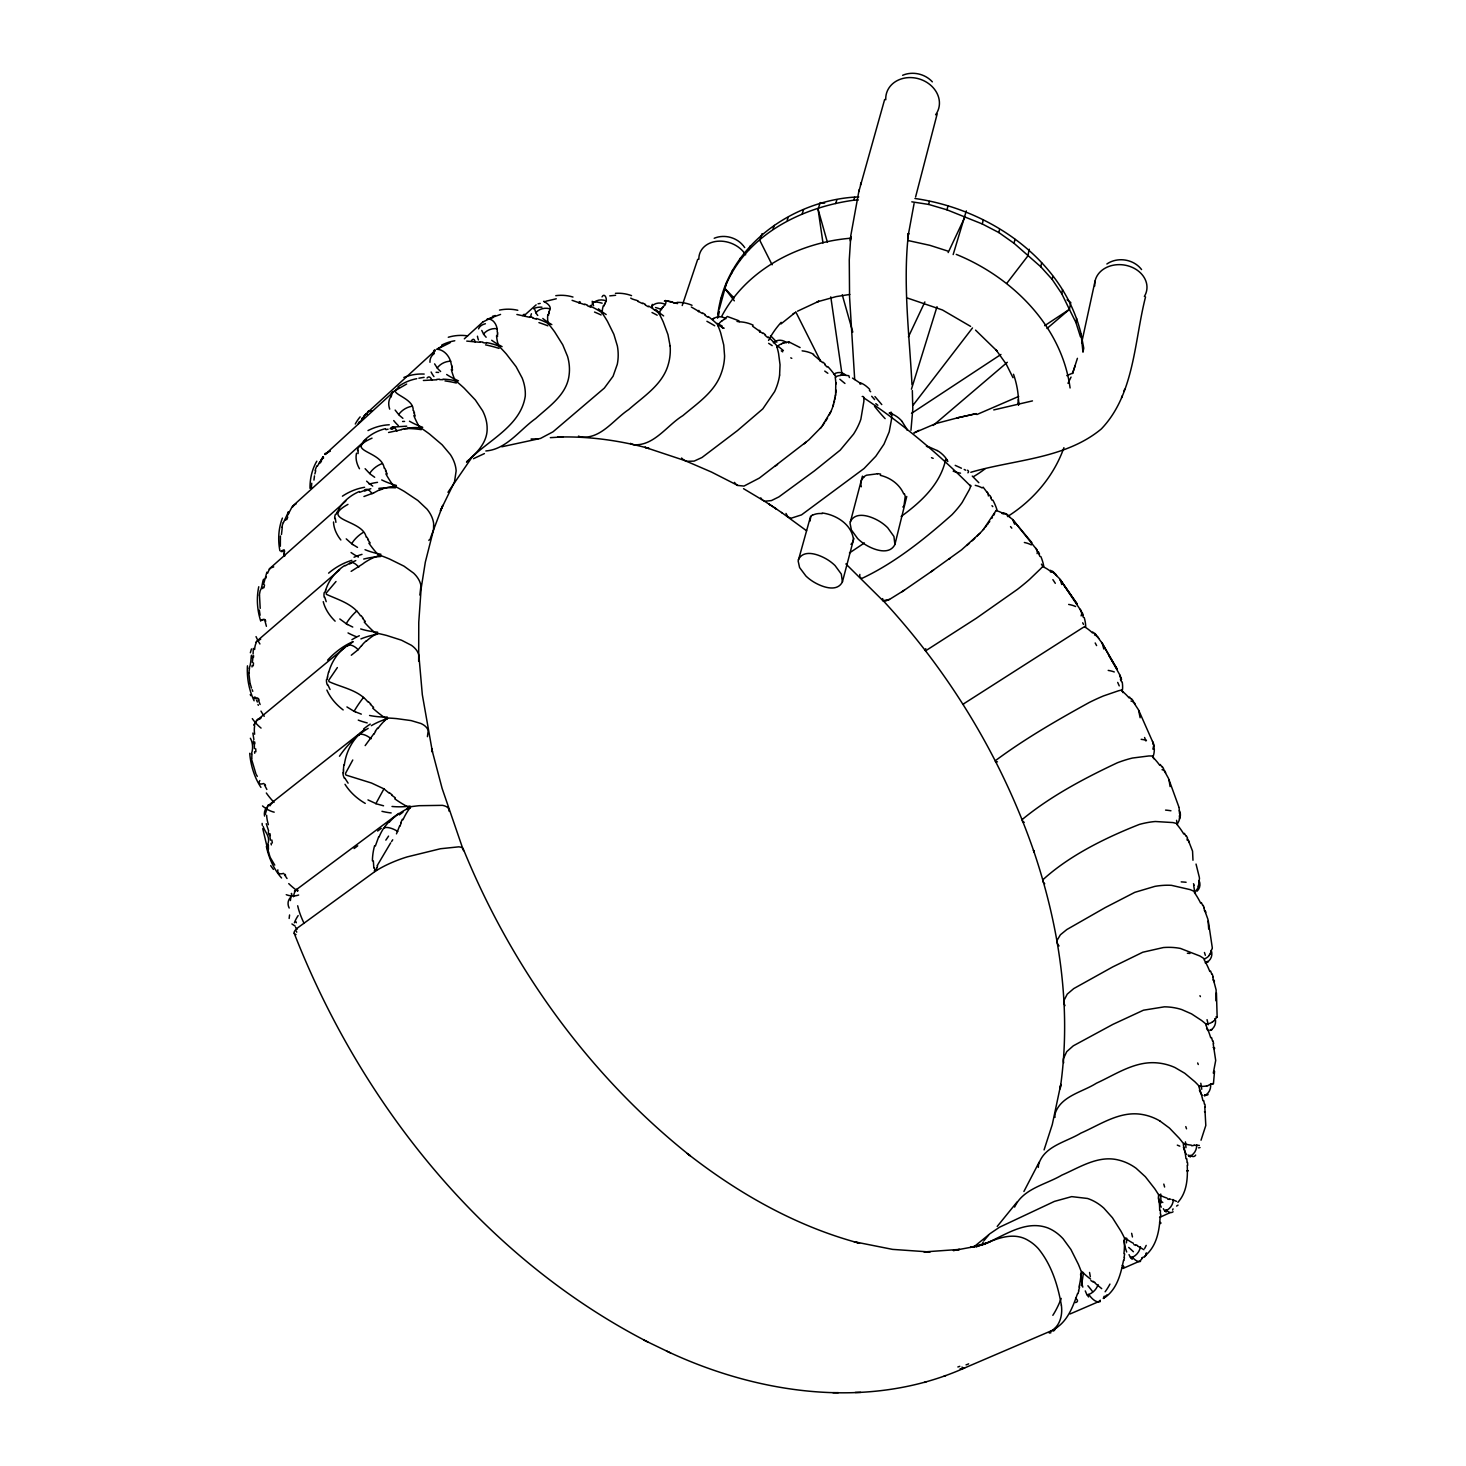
<?xml version="1.0" encoding="UTF-8"?>
<svg xmlns="http://www.w3.org/2000/svg" width="1466" height="1466" viewBox="0 0 1466 1466"><rect width="100%" height="100%" fill="white"/><g stroke="black" fill="none" stroke-linecap="round" stroke-linejoin="round"><path stroke-width="1.5" d="M248.817 672.986L250.008 683.064M253.087 654.093L253.306 648.393M1018.284 399.632L1018.54 405.037L1018.54 402.215A131.134 101.484 14.8 0 0 1013.501 374.251M1018.522 404.909L1018.54 402.215M497.212 332.012C497.909 326.35 493.621 318.085 487.243 319.112M1160.449 1210.421L1160.357 1214.123M373.354 860.909L373.83 868.055M602.031 296.883C604.688 291.661 608.335 300.64 605.018 303.022M1177.913 1202.34C1187.039 1192.261 1187.845 1178.261 1187.222 1165.378M289.15 918.467L289.572 914.967M904.412 590.157L889.514 599.411L883.008 600.712A31.519 6.084 -42.9 0 1 882.569 599.686L882.679 598.604M550.336 437.656L562.907 436.923L557.685 437.07C588.526 436.098 619.385 440.423 649.126 448.468L644.857 447.277L684.934 460.599L711.486 472.052L737.764 485.448L743.995 486.071L759.351 478.081L808.792 439.928L821.473 427.027L830.947 411.433A33.168 15.961 -60.3 0 0 833 406.21L835.602 394.629L835.803 382.608A102.29 48.58 -60.8 0 0 835.199 377.147A57.614 25.343 64.5 0 1 840.824 375.443M323.345 456.769L323.491 458.217M1179.305 818.926A10.409 9.254 8.1 0 0 1179.342 810.661L1179.067 807.509M343.411 769.888L343.832 764.904M281.472 534.522L282.278 527.265M463.494 850.665L442.109 788.396L431.645 748.668L432.452 752.113L422.318 694.682L418.891 655.43A42.404 21.788 -2.1 0 0 411.396 645.297L401.501 640.202L386.712 635.474A129.265 64.889 -1.6 0 0 377.495 633.33A72.769 58.182 69.3 0 0 366.28 641.228M448.999 811.083L448.944 809.69A43.54 12.461 -18.1 0 0 442.42 805.347L419.093 805.695A132.746 37.108 -17.8 0 0 410.223 806.776L406.595 809.47M548.559 315.282L548.705 313.119M252.005 666.938L252.079 665.436M1179.525 815.298L1179.36 817.222M835.932 390.011L835.748 393.09M280.409 536.043L280.336 546.25M1160.137 1217.055C1159.313 1230.872 1156.729 1245.788 1145.624 1255.317M1208.717 929.096L1207.947 919.384L1203.879 908.132M718.523 316.931L718.908 311.012L717.552 318.159M251.346 754.037C253.581 748.118 252.537 741.906 250.356 738.259M592.227 301.226L592.502 303.59A34.268 12.992 -18 0 0 592.704 304.067M311.342 488.178L311.727 483.23M884.658 99.45L858.783 191.716L850.848 235.311L849.272 259.903L849.565 297.012L854.696 379.566M327.12 679.418L327.284 677.933M290.378 900.564L290.909 897.045A13.414 10.665 18.4 0 0 289.187 908.04M1213.427 1083.869L1214.544 1071.261M259.482 595.159L260.197 608.39M1104.228 1296.201C1102.395 1300.122 1105.254 1297.208 1103.733 1298.455M313.944 480.115L314.475 475.9M850.335 240.974L850.756 236.502L850.427 239.984M1192.976 860.249L1192.554 851.123L1188.999 842.034M1199.023 881.671L1199.5 878.134M1199.078 881.084L1198.858 883.192M252.335 662.43L252.793 658.436M265.236 814.271L267.618 806.575A13.231 11.068 34.3 0 0 264.558 816.067M288.362 512.019L283.488 522.574M724.112 319.496L727.283 316.473L738.974 320.797M779.6 375.094L780.04 364.777L778.556 353.379A103.866 57.467 -68.2 0 0 777.072 347.387M908.499 233.314L907.857 238.573L908.499 233.314C902.726 283.634 909.396 334.358 911.98 384.678M1124.642 1253.87L1124.092 1257.516M835.4 396.168L835.602 394.629M859.846 574.415L859.754 575.167A32.087 7.788 -45.6 0 0 862.246 578.245C895.048 562.779 924.771 538.847 952.002 514.694A32.802 8.1 -45.2 0 0 962.136 502.526L969.356 489.644A92.285 22.521 -45.5 0 0 970.712 486.217A4.929 1.228 -45 0 0 969.796 485.466M908.315 234.835L914.088 203.517M910.954 430.326L912.805 409.014L912.328 390.542M391.092 396.883L391.935 394.207M249.165 668.221C251.181 664.446 251.089 655.247 251.437 655.229M810.606 516.307L798.164 561.057L799.593 567.562L805.915 576.01A39.435 28.715 15 0 0 812.897 581.489C820.85 586.492 836.829 593.034 842.419 581.892L853.853 538.297M1215.937 1000.802L1216.139 989.971L1212.712 976.997M788.781 343.136L788.69 341.78L800.106 347.57M327.449 676.816L328.531 672.143M862.429 476.138L850.042 523.215L851.38 529.922L857.683 538.608A40.132 29.741 14 0 0 864.72 544.234C872.856 549.475 889.184 555.944 894.901 544.527L906.758 496.461M842.419 581.892L841.301 574.049L835.052 565.564A39.051 28.147 15.5 0 0 828.052 560.012C820.08 554.954 803.844 548.321 798.384 559.682M1123.506 1260.357C1120.775 1274.027 1117.092 1288.816 1105.071 1297.428M1145.532 296.938C1134.263 340.882 1134.592 394.207 1101.296 428.97C1065.049 459.06 1014.234 459.499 970.822 472.29M262.689 588.581L262.945 587.17M834.869 399.283L835.162 397.726M544.711 301.648C539.58 300.035 554.624 304.855 548.98 311.488M358.199 450.245L358.052 453.617M1081.047 333.79L1083.74 348.175L1082.971 352.17L1081.047 333.79C1062.777 258.676 988.432 208.96 914.912 198.478M894.901 544.527L893.93 536.464L887.681 527.742A39.747 29.155 14.6 0 0 880.626 522.043C872.472 516.747 855.887 510.168 850.28 521.804M717.9 313.944C726.513 246.031 793.363 199.339 858.764 196.884M1080.46 336.832L1075.934 322.52L1076.704 318.525M1095.084 281.014L1081.651 342.787M1075.934 322.52L1069.41 309.381L1070.766 302.509L1067.083 299.834M1046.999 328.494L1069.41 309.381L1061.732 293.64L1062.538 289.663M719.348 308.941L726.916 281.545M1061.732 293.64L1052.167 279.401L1052.79 276.396M1207.306 961.366L1206.903 962.521M1052.167 279.401L1040.787 266.794L1041.63 262.835M1029.279 249.238L1027.776 256.055L1007.032 283.011M418.671 661.276L418.763 622.28L421.145 588.471L425.323 562.156L433.533 529.776L433.661 523.729A40.865 27.451 18.1 0 0 426.991 509.105L417.883 500.511L404.213 491.367A124.463 81.839 18.4 0 0 395.655 486.694M314.878 473.958L315.721 470.696M1040.787 266.794L1014.051 243.301L1014.948 239.361M1014.051 243.301L998.822 232.544L999.519 229.576M324.957 592.356L325.305 591M915.609 196.902L937.177 113.908M998.822 232.544L982.293 223.968L983.246 220.047M1198.547 884.823L1198.07 886.472M1146.027 1255.299L1144.268 1257.04L1145.312 1255.629M263.568 584.348L264.558 580.683M834.099 402.637L834.539 400.823M953.175 254.571L966.314 210.902M858.783 191.716L859.314 189.59M860.469 184.954L861.018 182.81M982.293 223.968L946.981 209.821L948.007 205.918M603.919 306.101L604.468 304.305M264.961 579.253L266.885 572.18M375.369 845.974L378.704 836.738M911.797 201.832L928.619 204.415L929.407 201.465M1079.562 1287.386L1078.518 1290.868M1159.826 1120.922A36.43 25.289 23.2 0 0 1142.472 1114.527C1120.061 1110.477 1100.38 1124.624 1080.827 1133.145C1066.203 1142.087 1043.81 1146.082 1038.569 1164.682A35.532 24.262 24.4 0 0 1038.313 1167.394M291.111 896.331L291.862 894.095M250.356 652.736L251.456 648.943M734.338 300.842L724.625 288.197C745.021 235.513 800.564 207.586 853.762 200.201L854.66 197.287M682.221 305.551L697.724 259.299M835.712 203.517L836.921 199.669M911.431 389.205L937.012 306.687M1077.418 358.327L1072.489 373.573M1077.547 1293.562C1072.837 1306.866 1067.56 1321.452 1054.604 1328.947M822.976 242.971L818.083 209.308L820.19 202.638L824.662 203.151M802.25 213.651L803.496 209.803M833 406.21L833.586 404.414M787.187 220.321L788.14 217.408M773.003 229.227L774.286 225.379M285.558 520.247L285.998 518.946M325.617 589.992L327.303 585.759A55.012 50.21 38.6 0 1 344.876 565.4M399.613 825.926L396.461 833.861M1212.29 948.52L1211.283 950.408A10.757 9.987 40.4 0 1 1207.086 962.154L1207.141 961.989M762.045 233.68L759.791 240.332L772.106 264.815M1211.283 950.408L1210.513 952.698M749.034 249.623L750.335 245.775M739.56 260.765L740.568 257.851M720.557 300.402L721.895 296.535M731.406 273.666L732.743 269.817M1073.204 371.539L1075.164 365.822M263.147 826.384C264.778 832.34 271.247 836.866 267.417 845.204M1044.067 1149.912L1052.276 1124.569L1060.798 1084.4L1060.156 1088.853C1072.013 1008.681 1059.332 926.512 1033.475 850.262L1034.098 852.094C1001.974 758.728 949.766 672.436 882.642 600.089M1173.057 1208.864L1172.58 1210.073M419.881 595.049L420.925 585.722A41.689 25.124 7.3 0 0 413.632 573.151L403.975 566.151L389.553 559.022A126.992 74.821 7.8 0 0 380.537 555.504M1213.298 1073.112L1215.699 1060.468L1213.188 1043.792M1121.545 397.781L1122.278 395.765M1123.909 391.312L1124.642 389.278M1014.619 1207.068C1022.993 1188.614 1045.771 1184.638 1061.824 1175.146C1079.819 1167.339 1098.639 1154.677 1119.144 1160.192A37.365 27.249 34.8 0 1 1136.095 1168.255L1145.367 1176.74L1154.658 1188.614A113.432 81.62 35.6 0 1 1159.185 1195.78M377.165 865.673L390.634 842.913M1063.913 447.68C1053.797 476.285 1033.072 500.492 1007.49 516.563M427.431 736.665L428.182 730.856A43.045 17.537 -10.5 0 0 420.925 723.508L411.158 720.594L396.48 718.597A131.207 52.19 -10.1 0 0 387.299 717.992L383.744 720.777M663.09 307.054A48.47 20.414 53.6 0 1 663.86 306.046C665.711 305.313 667.268 299.65 664.373 301.116M253.71 725.12L256.55 720.649L346.984 645.81A13.487 6.634 53 0 1 358.18 649.676L361.516 645.59M400.731 822.902L402.344 819.274M286.988 516.399L292.357 506.375M336.264 514.145L336.795 512.935M317.352 466.206L323.271 456.586M1071.06 377.074L1067.981 383.322M1039.192 1162.098L1023.909 1191.473M830.947 411.433L829.335 414.805M931.002 571.795L961.641 549.787L979.819 533.367A32.234 6.322 -42.5 0 0 983.356 529.519L996.294 510.205M982.55 1243.48L983.191 1242.087M288.234 511.964L288.582 513.815M908.407 336.887L924.881 301.941M948.154 252.592L964.628 217.646M606.081 301.061L606.154 300.915A11.343 9.969 2.8 0 0 592.502 303.59M433.313 352.921L434.724 350.997M319.167 463.366L319.771 462.211M352.775 759.993L345.481 773.425A2.291 1.594 -81.4 0 0 346.031 775.093L371.503 783.027L383.945 788.855L375.901 803.57L367.966 799.905M630.71 298.093C632.432 299.779 639.543 300.493 637.985 301.41M652.278 304.36L651.949 306.027A33.516 9.236 -13.4 0 0 652.004 306.394L652.59 307.732M1209.963 953.89L1209.248 955.117M337.253 512.037L339.471 508.335M994.608 513.613L993.582 515.464M373.775 733.861L365.162 745.608M1201.02 1140.218L1205.803 1125.485L1204.814 1107.087M721.73 316.253C746.597 269.286 798.933 242.458 850.61 238.225M430.491 537.949L442.805 505.349L440.386 510.828L454.497 481.911L456.146 470.879A40.003 28.844 30.1 0 0 450.41 454.643L442.127 444.784L429.538 434.064A121.733 86.036 30.2 0 0 421.64 428.475M360.141 422.08C361.461 420.632 365.455 412.148 367.233 414.493M904.027 505.55L905.218 496.461A25.417 21.642 16.3 0 0 904.375 493.712M662.119 308.3L662.999 306.925M1178.023 1205.125L1176.575 1206.078M827.557 418.067L825.633 421.2M983.906 1240.767L989.495 1234.005L999.445 1227.262L1054.439 1201.387L1071.701 1196.622L1087.534 1198.473A38.354 28.697 47.5 0 1 1103.77 1208.057L1112.437 1217.733L1120.94 1231.147A116.51 85.853 48.2 0 1 1125.027 1239.191M321.072 459.976L322.96 457.172M991.804 518.396L992.427 517.406M375.333 731.241L377.477 728.144M359.83 446.709L360.526 445.682M392.741 839.78L391.532 841.594M1214.819 1019.2L1217.165 1017.184M428.878 540.441L429.721 539.213M824.625 422.721L822.536 425.635M1141.629 1259.111L1143.132 1257.058M925.816 648.687L925.486 649.145A31.885 2.895 -37.5 0 0 926.329 650.354L976.301 618.267L1017.459 589.35A32.582 3.005 -37.4 0 0 1029.48 579.473L1040.64 568.735A99.047 9.034 -37.5 0 0 1042.986 566.133M989 522.501L989.752 521.456M1017.056 1202.01L997.21 1226.437M1146.412 1252.862L1145.679 1253.87M361.772 418.781L362.523 417.792M987.406 524.626L988.212 523.564M1141.373 1259.459L1140.328 1260.613M470.989 458.693L447.973 492.319M913.061 405.221L972.489 327.944M384.77 826.659L388.783 821.968M361.094 444.931L363.806 441.816M267.985 806.062L269.359 804.651M820.374 428.365L821.473 427.027M985.537 526.972L986.563 525.708M355.377 738.369L358.492 734.906A13.689 6.45 42.2 0 1 371.155 738.736M983.356 529.519L984.456 528.255M364.099 415.904L366.353 413.595M437.088 349.146L450.099 342.751M1210.531 1030.158L1210.146 1030.433A10.958 10.207 59.4 0 0 1215.241 1018.558M325.049 454.552L328.164 452.279M255.854 642.163L260.691 639.139M337.363 667.561L328.842 680.096A2.254 1.411 -70 0 0 329.117 681.69C342.128 687.646 358.29 689.955 367.856 701.884M1106.94 1294.918L1103.238 1298.381M979.819 533.367L977.327 535.896M394.116 391.404L394.959 390.579L325.342 454.24M1213.115 1021.417L1212.199 1022.205M780.993 323.931L794.884 312.808L792.849 314.109M359.61 733.788L364.191 729.83M974.762 538.389L972.16 540.826M470.329 458.4C479.107 450.685 487.555 440.551 487.133 428.164A39.087 29.32 43.3 0 0 482.626 410.792L475.369 399.998L464.117 388.124A118.874 87.575 43.1 0 0 456.989 381.875M365.877 414.035L435.292 350.502M469.138 459.499L466.738 461.698M406.65 384.037L395.967 390.194A32.49 17.995 -16.3 0 0 395.38 390.689C393.768 394.684 414.42 399.577 413.1 410.517M464.319 338.848L482.717 322.099M721.767 321.109L722.94 320.174A47.517 19.846 55.9 0 1 723.929 319.496M292.577 506.173L366.079 439.653M524.443 315.355L536.135 304.855M366.079 640.954L363.476 643.446A58.383 47.517 59.2 0 0 361.644 645.718M395.618 389.956L398.715 387.482M269.139 569.065L345.811 501.024M969.502 543.208L966.864 545.499M988.432 1235.013L974.065 1246.741M256.568 641.393L339.617 569.816M336.007 581.507L326.368 592.887A2.199 1.173 -60.6 0 0 326.387 594.335C338.334 599.832 352.83 603.754 360.416 615.683M343.447 648.65L345.206 647.184M933.164 425.488L1007.325 362.285M358.18 649.676L351.29 655.229M482.9 321.952L488.838 319.038M806.373 441.962L803.936 443.941M468.955 460.104C488.233 440.093 520.742 426.221 525.268 396.113A38.153 29.027 57 0 0 522.171 378.026L516.087 366.665L506.356 354.021A115.961 86.751 56.5 0 0 500.108 347.369M963.272 1368.291L963.089 1368.401A17.519 12.681 69.2 0 0 964.683 1367.925L1051.067 1330.908M466.5 462.047L467.727 461.075M351.144 571.355L362.67 564.007A57.595 46.692 54.6 0 1 364.924 562.339L367.929 560.507A71.797 58.255 65 0 1 380.482 555.302M269.487 804.559L364.594 729.518M775.019 466.39L777.53 464.484M1057.389 1327.042L1054.824 1328.819M294.409 891.108L398.642 813.447M354.094 848.539L357.722 845.845M377.642 831.039L381.252 828.345M399.357 814.858L402.985 812.164M901.15 516.472C919.915 502.801 938.79 485.814 944.929 462.56A101.704 29.778 -48.3 0 0 945.607 459.481L947.806 461.478A22.943 18.453 16.2 0 0 946.193 458.583A27.469 22.357 15.2 0 0 937.269 450.52M976.484 1246.65L986.673 1243.003L970.364 1247.383L976.576 1246.247L953.358 1250.553L959.534 1249.417L923.983 1251.927L930.067 1252.001L892.556 1249.38L854.11 1241.72L859.534 1243.241C796.405 1226.456 738.571 1193.599 687.352 1153.54L690.101 1155.684C589.277 1075.531 511.506 967.652 463.109 848.557A43.229 9.584 -21.7 0 0 458.766 846.835L440.478 848.741L407.346 856.859A33.26 7.403 -21.6 0 0 376.597 870.456A20.121 4.508 -21.5 0 0 374.765 871.647L298.478 927.245A19.424 3.922 -22.4 0 0 297.25 928.216L297.177 928.29A32.435 6.963 -21.3 0 0 296.04 934.593M1212.694 1083.557L1208.845 1085.078A48.708 20.194 58.4 0 1 1207.764 1085.628M948.85 559.297L950.115 558.381M864.39 542.951L849.419 552.994M933.604 569.999L902.048 591.751M348.248 644.912L353.269 641.741M347.955 504.377C318.562 520.705 362.817 519.33 366.17 537.069M257.228 720.081L257.924 719.604A12.992 11.105 52.7 0 0 254.461 725.065M437.381 348.926L438.334 348.303M1106.867 263.99C1117.605 256.605 1133.694 259.097 1141.556 269.561M911.504 413.339L1000.93 354.479M1044.69 325.672L1069.41 309.381M1200.031 1147.566L1198.528 1147.86M439.085 347.827L442.457 345.994M345.17 565.821L349.055 563.64A13.249 6.469 63.8 0 1 358.749 567.195M1099.72 1301.13L1098.4 1301.735M368.864 411.634L371.686 410.663M797.522 311.177L818.944 301.208L817.148 301.868L836.133 296.608L849.804 294.446M963.748 703.863L962.832 704.34L1082.11 628.108A99.028 1.264 -32.3 0 1 1085.042 626.349M713.649 318.305L712.788 319.24A10.885 10.189 36.5 0 1 725.89 318.708M372.034 438.151C342.623 451.271 382.168 450.593 384.184 468.185M373.995 492.723L376.45 491.458A56.698 45.428 50.6 0 1 378.888 490.175M373.683 492.906L363.953 496.516M958.416 417.608L935.931 423.527L913.923 432.946M914.418 432.69L918.944 430.326M1207.801 1085.701L1206.518 1086.233M350.411 562.962L355.762 560.617M258.437 719.33L260.307 718.761M889.514 599.411L886.399 600.693M981.652 1245.129C1002.652 1237.231 1024.404 1219.217 1047.86 1227.94A39.344 29.522 60.8 0 1 1063.088 1238.752L1070.913 1249.472L1078.316 1264.187A119.607 88.217 61.3 0 1 1081.761 1273.001M473.445 458.693L484.421 453.58M784.42 342.861L788.616 341.78M1159.569 1217.403L1169.905 1212.748M263.275 619.293L261.369 620.301L264.576 619.367M1122.993 1268.457L1139.485 1261.218M781.653 343.667L783.064 343.154M983.979 1244.432C997.613 1237.909 1014.435 1231.715 1028.546 1240.621A39.38 29.357 67.4 0 1 1038.24 1248.519C1051.397 1264.517 1057.829 1285.022 1061.366 1305.18M976.887 414.53L1018.687 396.443M1066.772 375.644L1073.039 372.932M1070.088 1313.957L1099.17 1301.423M666.535 1351.029C758.307 1394.331 869.631 1410.42 964.683 1367.925M359.775 492.246L363.861 490.725A12.974 6.029 74.2 0 1 372.071 493.73M378.979 490.322L382.241 489.131M489.644 318.727L493.236 317.499M902.616 75.297C912.64 71.009 925.009 73.795 932.339 81.839M714.199 238.262C723.966 234.175 736.042 237.144 742.877 245.207M545.773 301.263L556.274 298.789M976.393 1246.686L990.026 1241.83M1205.345 1112.254L1204.484 1111.723M487.298 319.203L500.566 314.42M944.104 1376.153L945.845 1375.603M924.368 1382.438L926.091 1381.888M365.291 490.267L370.843 488.709M1199.353 1145.386L1194.552 1145.331M388.563 432.488L401.666 429.666M501.793 446.782L540.551 438.407L553.012 431.81L604.34 388.087L613.081 376.231L617.278 364.319A36.357 26.443 83.2 0 0 617.369 345.958L613.869 334.321L607.437 321.311A110.39 79.201 82.4 0 0 603.094 314.439M1032.467 400.896L993.746 409.93M538.059 303.81L540.203 303.425M385.943 429.666L388.069 429.19M273.721 566.921L270.862 567.855A52.116 21.092 55.8 0 0 267.728 573.114M885.739 600.895L884.584 601.078M404.359 429.043L407.786 428.493M609.764 295.875L615.61 295.307M418.891 378.21L424.114 377.33M391.642 428.53L393.548 428.237M1205.18 1095.707L1204.411 1095.688A11.142 10.335 78.7 0 0 1210.531 1083.795M1193.122 1145.624L1191.583 1145.734M1186.965 1170.986L1188.285 1170.693L1187.203 1170.601M537.912 438.994L531.113 438.975M786.307 342.659L786.472 342.641A10.702 10.079 58 0 0 773.791 342.311L775.093 342.109M840.678 375.039L842.272 374.948M392.54 427.119L406.723 426.166M997.466 761.825L996.88 761.88A31.977 3.72 -27 0 1 995.927 760.268C1025.284 738.516 1057.334 720.063 1089.366 702.416A32.692 3.867 -27.2 0 1 1103.55 695.91L1118.375 690.816A99.322 11.581 -27.1 0 1 1121.838 689.973L1122.919 692.593M423.399 380.482L436.776 379.767M1212.675 1084.125L1211.704 1084.144M834.685 374.526L833.696 374.306A10.537 9.841 79 0 1 846.029 375.388L848.777 375.663L849.419 377.55M853.762 200.201L858.343 199.999M673.975 303.187L677.035 303.224M439.562 379.621L443.08 379.676M485.851 450.96C506.668 449.347 519.752 429.721 535.676 418.543C549.145 406.284 566.957 394.647 569.12 374.893A37.236 28.037 70.6 0 0 567.58 356.476L562.761 344.84L554.643 331.847A113.102 83.855 69.9 0 0 549.347 324.994M832.963 1392.7L838.35 1392.645M855.228 1392.443L860.707 1392.388M1172.122 1199.554L1176.483 1201.332M466.756 341.102L480.133 342.311M437.143 349.256C444.858 349.751 450.667 357.667 451.345 365.016M737.013 321.439L739.212 321.64M877.401 473.811L866.644 475.186A11.728 8.429 -0.6 0 0 863.987 476.725M822.224 512.99C835.986 514.713 851.526 524.315 853.395 539.048A13.102 9.639 19.6 0 1 850.976 544.381M843.61 375.039L846.029 375.388M482.937 342.604L486.455 343.191M1169.373 1199.426L1167.632 1199.096M907.656 240.442L929.884 245.335L947.696 251.034M516.893 314.475L529.996 317.371M672.454 301.959L665.197 300.567L677.585 303.59M1216.102 1016.708L1217.147 1016.983L1216.432 992.794M383.542 805.787L377.477 804.138A42.001 40.572 33.3 0 1 375.846 803.735M907.674 298.129L942.436 309.967L970.602 326.387M1137.616 1246.027L1143.92 1249.692M532.763 318.067L536.226 319.13M572.088 300.328L584.714 304.69M928.619 204.415L946.981 209.821M361.314 714.125L355.615 711.945M928.106 446.525L937.214 450.593M1190.465 1156.912L1189.457 1156.436A11.362 10.317 -83 0 0 1196.677 1144.671M1135.948 1245.477L1133.823 1244.579M587.39 305.716L590.706 307.2M352.756 627.063L347.552 624.479M956.253 254.388C1012.255 277.166 1061.75 326.167 1070.088 387.977M961.439 468.222L955.209 465.363M964.188 469.468L965.727 470.201M638.077 301.483L642.694 303.664M294.208 933.292C360.948 1103.788 483.487 1257.388 647.844 1341.976M264.631 580.261C262.762 575.35 262.414 588.562 260.27 590.395A43.907 41.305 1.2 0 0 259.39 595.159M644.069 1340.181L670.512 1352.916M691.329 307.017L702.507 313.559M1094.937 1283.025L1101.717 1288.651M355.578 712.036A41.231 40.095 73 0 1 354.112 711.34L346.929 706.942M357.521 547.386L352.866 544.564M1003.532 512.843L1005.419 513.961M645.242 304.983L648.375 306.797M737.764 485.448L736.317 484.495A32.435 15.32 -61.1 0 1 734.503 482.369M743.537 488.673L762.961 500.291M963.217 1367.906L961.934 1367.1M752.589 326.222L762.888 333.533M1093.141 1282.017L1090.869 1280.551M1159.826 1120.922L1169.465 1128.069L1179.25 1138.257A110.555 75.792 24 0 1 1184.07 1144.451M763.639 500.694L770.035 504.78M374.673 477.275L370.641 474.379A38.776 32.71 -46.7 0 1 369.652 473.518L365.126 468.699M852.534 378.1L859.901 382.956M295.216 926.164L291.936 923.965M1006.959 514.987L1012.658 519.532L1014.655 524.205M775.166 508.152L782.111 512.917M704.889 315.135L707.803 317.224M1166.185 1212.015L1164.975 1211.044A34.927 14.312 -45.1 0 1 1164.572 1210.641L1163.344 1208.735M781.543 512.477L806.612 530.802M813.373 354.79L822.683 362.652M395.362 797.852L391.715 795.213M1050.499 570.292L1052.405 571.758M889.331 413.1L891.658 414.823A101.007 39.142 -54.2 0 1 891.456 419.661L889.202 431.829L883.98 444.18L875.807 456.256L864.06 468.515L801.517 514.878L791.145 518.213L787.865 516.912L785.996 513.43M402.893 418.341L399.503 415.464A37.859 29.027 -39.1 0 1 398.715 414.621L395.142 410.077M352.848 544.582A39.674 35.917 -57.1 0 1 351.693 543.739L346.233 538.865M383.945 788.855L388.893 792.959M975.55 330.125L997.118 351.089L995.835 349.586L1006.226 364.136L1013.006 377.697M339.819 618.982L346.233 623.691A13.359 2.987 -49.1 0 1 356.788 610.992M765.087 335.293L767.744 337.583M1188.065 1154.933L1189.128 1156.198M440.625 371.521L437.876 368.791A36.907 25.087 -33 0 1 437.253 368.003L434.596 363.861M1053.944 573.078L1059.368 578.465L1077.107 603.919L1060.01 579.363M373.628 707.382L370.348 704.376M845.882 563.915L883.008 600.712M1092.665 631.974L1094.571 633.807M1132.21 1259.294L1130.836 1257.791A35.789 18.453 -40.2 0 1 1130.378 1257.223M824.68 364.558L827.062 366.995M486.144 337.235L484 334.761A35.99 21 -27.6 0 1 483.542 334.046L481.764 330.418M972.27 476.065L978.812 482.699M869.393 390.377L870.657 391.734M724.625 288.197L734.118 298.019M770.511 335.659L776.833 342.201M983.081 487.115L987.278 492.649M1098.51 638.186L1102.34 643.537L1103.806 648.998M1096.073 635.401L1097.942 637.527M365.346 621.511L362.542 618.304M1129.443 697.01L1131.294 699.19M537.747 315.465L536.153 313.321A35.092 16.951 -22.7 0 1 535.86 312.716L534.87 309.674M874.945 396.571L881.781 404.579M1013.189 520.247L1031.881 542.64M902.121 421.548L906.611 428.75M1012.658 519.532L1035.876 548.522M1088.615 1296.97L1087.149 1294.899A36.705 22.668 -34.9 0 1 1086.654 1294.148L1085.28 1290.905M743.445 245.921L744.71 247.552M348.102 783.156L344.858 778.08M1132.742 701.041L1138.514 709.874L1140.145 717.735M593.62 305.698L592.667 304.067M1160.211 764.464L1161.97 766.938M370.183 543.006L367.874 539.726M274.765 865.105L270.129 857.28L267.802 849.529M287.024 878.519L284.331 874.506M987.644 493.181L989.202 495.508M1130.396 1257.205L1129.022 1254.658M1163.326 769.027L1168.475 778.354L1178.829 806.85M1101.772 642.456L1119.254 673.939A10.225 8.136 -12.5 0 1 1120.482 679.784M1109.176 656.072L1117.092 669.009L1102.34 643.537M1184.363 833.329L1185.994 836.115M990.503 497.579L991.969 500.181M330.07 689.496L327.706 684.585M387.244 473.994L385.448 470.751M1036.334 549.31L1037.763 551.894M257.283 776.375L256.458 774.891M266.849 789.459L264.448 784.805M296.352 922.719L295.674 921.381M1187.222 838.424L1188.706 841.411M255.927 773.883L251.382 758.637M795.708 311.763L820.337 360.746M1201.35 902.58L1202.798 905.621M1138.789 710.497L1152.569 741.631M1038.808 553.946L1039.962 556.494M1061.769 584.531L1060.266 579.803L1080.35 609.764M1080.46 610.021L1081.706 612.825M1177.546 824.35L1177.326 823.764A57.082 27.011 43.5 0 0 1179.892 817.588M326.222 601.665L324.737 597.12M415.208 416.032L413.943 412.954M257.338 702.012L256.513 700.033M252.775 691.329L252.134 689.698M1210.586 971.06L1211.814 974.34M260.105 704.486L258.144 699.355M255.396 697.193L255.89 698.421M374.746 871.574L374.38 870.529M1177.271 823.635L1177.326 823.764A100.897 31.995 -16 0 0 1172.947 822.573L1155.336 821.51A33.205 10.665 -16.4 0 0 1139.412 824.405C1105.895 837.599 1069.685 855.356 1043.224 879.453A32.472 10.262 -15.8 0 0 1044.745 883.778M1153.76 758.692L1152.789 756.053A99.945 21.862 -21.7 0 0 1148.849 755.961L1132.503 758.032A32.893 7.275 -21.9 0 0 1117.404 762.76C1084.327 778.318 1050.81 796.075 1022.627 819.164A32.16 7 -21.6 0 0 1024.258 822.316M1082.476 614.822L1083.301 617.278M251.511 688.049L250.155 683.632M1119.584 674.928L1120.372 677.384M268.644 830.965L266.281 823.709M1168.988 779.765L1170.106 786.582M1211.539 1037.525L1212.529 1040.988M452.536 370.055L451.785 367.215M818.083 209.308L827.374 242.183M842.254 294.813L852.791 332.104M266.409 626.294L264.961 620.851M335.916 522.354L335.293 518.323M861.312 486.767L860.854 484.421A13.964 10.189 0.9 0 1 864.189 476.853M1196.036 864.06L1199.408 877.621M1120.885 679.289L1121.398 681.617M262.762 828.656L268.425 852.479M1152.734 742.327L1153.174 744.655M271.338 844.874L271.027 843.335M1203.751 1100.6L1204.411 1104.191M253.893 739.67L252.867 733.073M284.697 556.182L283.983 551.473M1208.314 921.088L1212.309 947.861M269.817 835.895L270.477 840.183M259.317 610.058L260.105 615.225M830.782 296.865L841.851 373.189M284.074 556.219L283.708 553.452M497.542 336.484L497.286 333.955M773.48 342.806L773.645 342.421A32.27 2.437 -4 0 1 773.498 342.329M809.928 521.181L810.863 516.545A11.526 7.202 7.3 0 1 812.549 514.878M1153.43 746.432L1153.614 748.576M670.127 345.994L667.965 334.596L663.218 321.879A107.934 73.043 -86.4 0 0 659.865 315.153M1186.8 1158.763L1187.112 1162.446M254.699 753.267L254.571 751.71M1179.342 810.661L1179.525 813.667M262.139 823.397L262.267 825.321M835.803 382.608L835.895 384.055M343.447 772.637L343.392 771.061M254.424 748.595L254.314 744.38M862.191 396.535A5.039 2.199 -56.6 0 1 863.841 397.891A540.826 341.706 57.2 0 1 970.712 486.217M760.781 497.854A32.692 14.055 -57.7 0 0 765.124 501.207L771.446 500.566L778.886 496.901L814.418 470.879L840.22 450.117L853.56 434.119A33.443 14.623 -57 0 0 860.854 419.258L863.877 401.336A96.005 41.488 -57.4 0 0 863.841 397.891M904.247 505.697A13.322 10.354 16.6 0 1 902.818 506.998M880.315 475.35A33.571 29.357 5.2 0 1 903.734 493.914M877.438 473.665A25.453 20.066 -0.9 0 1 880.663 474.141M812.842 515.079A13.725 8.723 8.8 0 1 822.224 513.595M996.404 510.736A56.184 27.707 70 0 1 1003.587 513.741M992.885 500.144A56.514 34.341 37.5 0 1 997.137 510.37M991.969 505.678A52.849 1.283 47.3 0 1 992.794 506.631M1011.797 528.145A52.446 1.154 50.5 0 1 1010.532 526.587M1035.729 548.247A10.207 6.725 -25.8 0 1 1037.122 553.617M1038.496 551.986A44.823 22.998 42.8 0 1 1039.522 554.075M1040.878 556.604A56.221 32.564 38.1 0 1 1043.774 566.389M1041.428 564.153A52.519 1.979 52.4 0 1 1042.271 565.528M1055.3 583.321A52.391 1.539 55.5 0 1 1052.881 579.62M1043.041 566.792A56.093 28.917 71.4 0 1 1050.444 571.245M1005.364 513.448A44.786 20.487 66.4 0 1 1006.904 514.438M1002.103 513.576A10.225 8.576 -59.1 0 1 1009.653 517.003M1024.368 542.493A36.027 22.796 -23.4 0 1 1031.331 544.894M1080.112 609.251A10.207 7.458 -19.7 0 1 1081.102 615.885M1082.421 613.026A44.768 22.008 44.3 0 1 1083.172 615.06M1084.199 617.516A56.148 30.933 39.1 0 1 1085.72 626.66M1082.696 622.793A52.391 2.162 57.5 0 1 1083.502 624.406M1096.605 645.59A52.538 1.429 60.6 0 1 1095.194 642.969M1085.023 627.118A56.203 30.31 72.7 0 1 1092.5 632.945M1052.405 571.227A44.713 21.22 68.1 0 1 1053.962 572.528M1050.462 572.015A10.189 7.971 -51 0 1 1056.638 575.607M1068.659 604.432A36.009 19.791 -19.2 0 1 1075.604 606.521M1121.069 677.677A44.86 21.165 45.9 0 1 1121.545 679.619M1122.205 681.947A56.258 29.448 40.3 0 1 1122.388 690.284M1117.697 682.405A52.446 1.851 62.6 0 1 1119.236 685.886M1121.728 690.798A56.496 31.885 73.6 0 1 1129.132 697.944M1094.644 633.275A44.786 22.118 69.7 0 1 1096.183 634.87M1094.552 634.98A10.189 7.312 -44.2 0 1 1098.694 638.406M1108.204 670.402A36.1 16.712 -15.1 0 1 1114.27 671.959M1152.533 741.393A10.299 8.741 -3.5 0 1 1152.917 749.181M1153.815 745.021A45.134 20.506 47.7 0 1 1154.017 746.817M1154.31 748.961A56.569 28.147 41.8 0 1 1153.156 756.328M1144.58 737.49A52.684 1.063 67.7 0 1 1145.954 741.008M1152.551 756.896A57.009 33.626 74.4 0 1 1159.753 765.307M1131.44 698.677A45.025 23.199 71.1 0 1 1132.925 700.528M1131.019 701.06A10.225 6.56 -38.4 0 1 1135.215 704.486M1141.171 739.322A36.32 13.561 -10.9 0 1 1146.449 740.33M1180.057 814.051A45.556 20.029 49.6 0 1 1179.983 815.664M1176.886 822.206A54.059 1.887 75.4 0 1 1176.575 820.337M1176.923 824.442A57.724 35.532 74.8 0 1 1183.795 834.062M1162.19 766.48A45.428 24.446 72.3 0 1 1163.583 768.605M1162.043 769.705A10.299 5.754 -33.2 0 1 1165.617 772.894M1165.58 810.112A36.668 10.372 -6.7 0 1 1170.949 810.771M1199.133 880.7A10.574 9.676 22.8 0 1 1196.989 891.236M1199.243 883.76A46.124 19.754 51.7 0 1 1198.895 885.152M1198.418 886.783A57.779 26.095 45.4 0 1 1194.772 891.695A102.162 41.909 -9.8 0 0 1190.135 889.624L1171.481 885.336A33.626 13.964 -10.3 0 0 1154.915 886.362L1134.812 892.336L1105.217 907.601L1066.808 929.554L1060.376 934.795L1057.206 940.164A32.875 13.432 -9.6 0 0 1059.057 945.918M1193.69 885.391A53.711 2.016 77.4 0 1 1194.387 890.155M1193.471 883.705A54.92 4.032 80.1 0 1 1194.204 885.134M1194.295 892.409A58.622 37.548 75 0 1 1200.672 903.166M1186.287 835.73A45.996 25.857 73.3 0 1 1187.552 838.076M1186.929 839.871A10.409 4.874 -28.2 0 1 1189.293 842.638M1181.211 881.891A37.145 7.128 -2.2 0 1 1186.104 882.257M1195.523 893.087A31.702 2.859 -69.3 0 1 1195.45 892.977M1210.788 952.992A46.857 19.681 53.8 0 1 1210.183 954.146M1209.303 955.392A58.658 25.38 47.5 0 1 1204.502 958.856M1206.17 961.824A54.48 4.325 82.1 0 1 1205.18 962.814M1204.447 952.497A55.928 6.725 84.6 0 1 1205.327 955.301M1204.099 959.699A59.721 39.71 74.8 0 1 1209.817 971.5M1204.667 959.094A103.756 51.438 -2.9 0 0 1199.829 955.979L1180.442 948.429A34.176 17.152 -3.5 0 0 1163.381 947.549L1142.802 952.222L1112.712 966.919L1073.735 988.597L1067.248 994.131L1064.096 1000.233A33.37 16.492 -2.7 0 0 1064.976 1005.658M1203.165 905.328A46.71 27.414 74 0 1 1204.264 907.875M1204.356 910.459A10.555 3.922 -23.5 0 1 1205.657 912.677M1187.368 953.248A37.731 3.885 2.5 0 1 1189.971 953.45M1208.076 961.916A44.255 8.778 56.9 0 1 1207.746 962.081M1214.16 1020.556A47.718 19.809 56.1 0 1 1213.298 1021.417M1212.034 1022.223A59.703 24.904 49.7 0 1 1206.17 1024.093M1208.644 1030.708A55.433 7.183 86.5 0 1 1206.573 1028.381M1207.049 1019.658A57.101 9.987 88.9 0 1 1208.186 1024.789M1205.822 1025.082A60.986 41.946 74.3 0 1 1210.714 1037.781M1206.5 1024.587A105.68 60.418 4.8 0 0 1201.534 1020.446L1191.528 1013.867L1181.743 1009.579A34.818 20.139 4.1 0 0 1164.37 1006.83L1143.443 1010.202L1112.877 1024.386L1073.295 1045.826L1066.717 1051.653L1063.51 1058.507A33.993 19.351 5.1 0 0 1063.675 1062.777M1212.235 974.139A47.59 29.118 74.5 0 1 1213.133 976.851M1212.968 979.966A10.738 2.914 -18.7 0 1 1214.141 981.835M1212.07 1029.572A45.08 9.071 60.8 0 1 1210.568 1029.883M1210.623 1029.572A32.728 3.17 -59.3 0 1 1210.366 1029.792M1200.397 996.605A53.93 3.207 65.5 0 1 1199.958 995.689M1206.152 1085.939A60.894 24.684 52.1 0 1 1199.353 1086.086M1202.083 1095.065A56.533 10.574 -89.3 0 1 1199.408 1090.099M1200.801 1083.264A58.402 13.835 -87 0 1 1201.735 1089.256M1199.005 1087.204A62.397 44.255 73.5 0 1 1202.89 1100.691M1199.756 1086.874A107.953 68.627 13.8 0 0 1194.808 1081.688L1184.785 1073.277L1174.981 1067.541A35.569 22.888 13 0 0 1157.499 1062.923C1135.124 1060.688 1115.846 1074.376 1096.421 1083.209C1082.329 1092.188 1060.633 1096.018 1055.08 1113.757A34.708 21.972 14.1 0 0 1054.989 1117.404M1212.95 1040.878A48.598 30.933 74.8 0 1 1213.628 1043.719M1213.17 1047.53A10.94 1.851 -13.9 0 1 1214.196 1048.813M1208.094 1094.516A46.032 9.731 64.6 0 1 1204.777 1094.717M1204.576 1095.45A33.37 6.634 -54.5 0 1 1204.264 1095.45M1198.272 1064.499A55.048 4.398 70.2 0 1 1197.667 1062.978M1194.478 1145.166A49.807 20.817 60.7 0 1 1193.159 1145.349M1191.235 1145.074A62.213 24.757 54.6 0 1 1183.63 1143.388M1186.361 1154.328A57.76 14.513 -85.3 0 1 1183.392 1147.09M1185.444 1141.886A59.831 18.252 -83.1 0 1 1185.957 1147.695M1183.282 1144.653A63.918 46.582 72.3 0 1 1185.957 1158.708M1204.869 1104.191A49.734 32.857 74.7 0 1 1205.272 1107.123M1177.308 1145.129A40.168 5.443 19 0 1 1179.782 1146.155M1195.67 1155.08A47.095 10.793 68.5 0 1 1189.952 1155.208M1189.531 1156.344A34.121 10.354 -49.8 0 1 1189.164 1156.161M1186.525 1128.82A56.276 6.176 74.9 0 1 1185.792 1126.603M1173.368 1199.573A11.581 10.115 -68 0 1 1164.975 1211.044M1170.729 1199.188A50.998 21.715 63.1 0 1 1169.227 1198.968M1167.028 1198.07A63.661 25.16 57.2 0 1 1158.8 1194.46M1161.255 1207.178A59.135 19.003 -81.5 0 1 1158.268 1197.85M1160.742 1194.039A61.334 23.218 -79.5 0 1 1160.815 1203.256M1158.378 1195.816A65.512 48.891 70.8 0 1 1159.661 1210.238M1187.552 1162.52A50.962 34.872 74.3 0 1 1187.662 1165.488M1158.763 1199.884A41.176 8.228 25.5 0 1 1162.831 1202.487M1173.075 1211.759A48.25 12.259 72.3 0 1 1165.763 1209.798M1164.609 1187.02A57.614 8.539 79.4 0 1 1163.802 1184.088M1140.456 1246.796A11.856 9.712 -56.4 0 1 1130.836 1257.791M1137.469 1245.477A52.245 22.888 65.4 0 1 1135.82 1244.854M1133.438 1243.315A65.182 25.893 59.9 0 1 1124.788 1237.707M1126.694 1252.001A60.601 24.006 -78 0 1 1123.927 1240.731M1126.658 1238.147A62.891 28.66 -76.2 0 1 1126.438 1242.856M1124.257 1239.1A67.106 51.127 69 0 1 1123.927 1253.595M1160.76 1214.269A52.263 36.925 73.6 0 1 1160.522 1217.22M1159.533 1222.204A11.728 1.576 2.5 0 1 1159.844 1223.634M1128.692 1247.438A42.257 10.665 32.6 0 1 1133.401 1251.744M1146.192 1245.385A49.368 29.522 -84 0 1 1144.689 1248.409M1142.051 1257.663A30.804 3.812 -69.6 0 1 1141.776 1258.085M1140.53 1261.42A49.459 14.165 76 0 1 1131.99 1256.802M1132.448 1236.938A59.043 11.563 83.8 0 1 1131.642 1233.309M1098.052 1284.582A12.131 9.089 -47.3 0 1 1087.149 1294.899M1094.845 1282.329A53.527 24.354 67.7 0 1 1093.05 1281.266M1090.612 1279.067A66.74 26.993 62.6 0 1 1081.761 1271.462M1082.824 1287.13A62.158 29.467 -74.8 0 1 1080.589 1274.082M1083.392 1272.506A64.486 34.506 -73.2 0 1 1081.212 1285.774M1081.083 1272.818A68.664 53.252 66.8 0 1 1078.958 1287.056M1124.459 1257.7A53.582 38.996 72.6 0 1 1123.854 1260.558M1122.241 1265.341A12.04 2.712 9.1 0 1 1122.168 1268.182M1087.9 1285.755A43.375 12.681 40.2 0 1 1092.628 1291.693M1109.945 1284.088A50.669 33.242 -82.8 0 1 1105.126 1291.766M1100.141 1301.68A12.333 1.374 -45.2 0 1 1099.61 1301.496M1100.325 1300.195A31.592 7 -64.7 0 1 1099.958 1300.47M1098.309 1301.881A50.724 16.529 79.6 0 1 1088.725 1294.405M1090.338 1276.721A60.527 15.21 88 0 1 1089.568 1272.47M269.946 805.86A65.75 19.663 69 0 1 272.951 802.415M267.857 805.384A40.333 6.322 -75.9 0 1 268.205 804.999M297.653 891.035A71.174 58.75 73.4 0 1 288.729 883.613M298.661 895.011A65.512 33.516 85.6 0 1 286.255 894.681M293.53 896.734A66.337 18.49 64.4 0 1 297.323 889.001M297.58 890.888A72.182 49.423 37.7 0 1 297.964 890.302M268.498 849.327A46.087 35.367 -32 0 1 268.406 845.021M273.427 869.411A50.32 27.084 34.6 0 1 270.697 865.618M410.095 806.062A70.46 64.357 -0.7 0 1 392.008 806.465M409.985 807.986A73.74 46.161 37.4 0 1 394.757 798.823M402.967 819.787A74.308 55.891 76 0 1 410.535 807.198A71.339 67.857 -2 0 0 395.142 816.562M391.165 812.934A67.986 62.91 -0.4 0 1 381.966 811.321M374.032 734.063A59.025 47.792 64.1 0 1 375.553 731.442M377.88 728.584A73.612 57.394 73.1 0 1 387.427 718.23M371.319 725.67A70.808 64.211 -3.2 0 1 387.519 718.633M387.281 717.039A69.488 59.849 -1.3 0 1 369.56 715.463M386.749 719.11A72.915 42.88 38.3 0 1 372.731 708.133M392.027 794.792A59.19 40.095 37 0 1 389.241 792.575M339.471 756.236A48.158 22.063 -50.6 0 1 368.168 728.382M268.388 824.662A54.462 24.409 45.9 0 1 266.647 815.206M268.241 832.028A13.047 3.83 82.4 0 1 268.956 834.814M269.946 833.641A14.678 5.204 84.7 0 1 270.294 835.583M272.346 842.968A49.881 23.749 80.6 0 1 271.833 840M281.564 877.969A54.132 34.653 81.5 0 1 266.354 846.45M283.561 873.37A13.432 5.461 -41.1 0 1 277.862 869.869M284.825 874.176A40.242 7.88 48.4 0 1 285.613 875.367M365.254 803.405A56.753 45.941 13.4 0 1 345.005 784.31M344.473 778.409A14.11 11.307 -70.2 0 1 342.879 772.784M343.52 771.061A35.99 33.92 -45.8 0 1 343.539 769.888M344.308 764.995A56.203 52.519 65.3 0 1 355.487 738.461M358.95 735.107A42.111 24.812 -31 0 1 360.068 734.008M363.55 729.06A67.601 66.391 54.7 0 1 370.257 724.094M260.197 718.413A64.944 21.367 73.4 0 1 261.315 717.772M258.071 719.055A39.729 10.134 -70 0 1 258.584 718.853M263.788 783.504A13.249 3.775 -34 0 1 259.83 780.572M274.069 802.378A70.331 59.208 68.5 0 1 266.317 792.996M251.822 758.582A45.464 38.336 -24 0 1 252.005 754.019M367.196 722.903A67.07 58.823 -1.4 0 1 358.272 720.118M354.167 711.23A13.597 1.319 -55.2 0 1 363.531 697.395M360.929 638.901A69.928 59.538 -3 0 1 377.66 634.173M377.642 632.194A68.261 54.59 -0.7 0 1 360.691 628.951M376.634 634.247A71.871 39.674 39.6 0 1 364.209 622.005M370.788 704.047A58.548 37.42 37.1 0 1 368.314 701.591M327.614 660.14A47.388 27.103 -45.1 0 1 352.518 641.851M254.644 734.246A53.821 22.961 49.1 0 1 254.644 725.945M253.38 741.026A12.864 2.95 -88.9 0 1 253.636 743.647M254.718 741.961A14.477 4.16 -86.2 0 1 254.827 743.848M255.89 751.783A49.184 25.783 83.4 0 1 255.725 748.796M260.93 787.37A53.381 36.412 82 0 1 249.733 753.304M264.815 784.218A39.692 8.191 56.9 0 1 265.511 785.574M274.197 812.164A64.559 36.613 88.2 0 1 262.524 805.933M343.172 709.929A56.075 42.001 13.3 0 1 326.881 690.046M327.303 684.915A13.89 10.097 -58.8 0 1 326.478 679.564M327.449 677.933A35.459 31.611 -37.4 0 1 327.633 676.816M328.75 672.216A55.671 51.786 49.7 0 1 343.319 648.522M347.515 646.066A41.469 19.626 -24.8 0 1 348.761 645.187M351.913 639.707A67.179 64.797 28 0 1 359.335 635.749M258.328 705.311A55.561 43.962 63.1 0 1 257.961 704.523M264.21 716.324A69.378 58.97 63 0 1 260.966 711.102M249 672.967A44.731 40.315 -13.4 0 1 249.513 668.258M250.778 695.672A48.836 28.33 58.5 0 1 250.265 694.536M356.33 636.702A65.897 53.949 -1.1 0 1 348.028 632.927M347.515 624.553A40.48 38.464 -74.1 0 1 346.196 623.746M363.715 559.059A68.792 54.059 -1.9 0 1 380.61 556.512M380.958 554.276A66.85 48.799 0.8 0 1 365.034 549.713M379.419 556.109A70.625 36.65 41.4 0 1 368.882 543.171M363.073 618.102A57.705 34.726 37.8 0 1 360.966 615.518M328.604 573.151A46.509 31.446 -39.4 0 1 351.858 560.36M254.644 649.548A53.033 21.862 52.4 0 1 256.293 642.658M252.317 656.072A12.626 1.906 -81 0 1 252.134 658.344M253.581 655.687A14.22 2.895 -78 0 1 253.435 657.483M253.288 665.821A48.378 27.781 85.7 0 1 253.49 662.925M254.113 700.785A52.538 37.859 81.9 0 1 247.461 665.839M257.595 697.944A13.029 2.071 -27.2 0 1 254.351 697.065M258.456 698.512A39.032 7.733 65.3 0 1 259.024 700.033M261.058 728.071A63.478 39.49 -89.9 0 1 252.299 718.633M335.128 621.163A55.177 37.768 14.3 0 1 323.253 601.646M324.298 597.432A13.634 8.649 -49.8 0 1 324.224 592.539M325.544 591.018A34.818 28.679 -31.1 0 1 325.855 590.01M349.678 563.934A40.7 14.348 -19.1 0 1 350.997 563.274M354.039 557.227A66.337 62.287 18 0 1 362.01 554.368M358.4 557.043A64.559 48.543 0.1 0 1 351.052 552.517M351.712 543.703A13.084 4.581 -43.2 0 1 363.311 532.378M382.186 489.003A70.698 57.705 60.5 0 1 395.582 486.291M378.851 488.38A67.473 48.048 0 0 1 395.545 487.811M396.388 485.448A65.329 42.771 2.9 0 1 381.71 479.932M394.317 486.95A69.268 33.938 43.4 0 1 385.851 473.83M368.461 539.635A56.716 32.105 39 0 1 366.775 537.032M342.421 496.168A45.538 34.964 -33.3 0 1 364.594 487.298M266.116 576.743A13.927 1.521 -70.6 0 1 265.731 578.355M263.972 587.719A47.48 29.632 87.4 0 1 264.54 584.989M260.746 621.126A51.603 38.977 80.9 0 1 258.767 586.748M265.273 619.788A38.263 6.597 73.3 0 1 265.694 621.401M259.922 643.977A62.268 42.074 -88.6 0 1 256.037 636.611M340.845 539.983A54.132 33.443 15.9 0 1 333.533 521.969M334.761 518.652A13.359 7.055 -42.2 0 1 335.402 514.346M337.07 512.972A34.103 25.325 -25.7 0 1 337.528 512.092M339.214 508.171A54.114 48.103 31.4 0 1 359.353 491.513M364.668 491.037A39.839 9.199 -13.4 0 1 366.024 490.615M369.139 484.092A65.127 59.025 12.3 0 1 377.513 482.351M281.93 527.174A42.99 41.396 20.8 0 1 283.213 522.482M372.731 486.107A63.111 42.826 2 0 1 366.628 481.16M369.652 473.5A12.791 5.992 -37.3 0 1 382.095 463.659M390.176 428.787A12.663 5.351 83.8 0 1 396.956 431.041M401.556 429.428A55.653 43.852 47.3 0 1 404.231 428.768M407.695 428.164A69.47 56.624 56.2 0 1 421.585 427.907M405.074 428.493A65.988 41.818 2.4 0 1 421.273 429.648M422.721 427.302A63.753 36.742 5.4 0 1 409.454 421.2M420.174 428.365A67.802 31.556 45.6 0 1 413.852 415.593M386.071 470.806A55.598 29.632 40.6 0 1 384.788 468.259M368.003 430.583A44.53 37.585 -26.2 0 1 389.26 424.774M292.724 506.906A51.09 20.652 59.1 0 1 296.224 503.809M286.823 519.587A46.527 31.281 88.5 0 1 287.757 517.095M279.878 550.721A50.614 39.729 79.1 0 1 282.407 518.084M282.407 551.546A12.498 1.081 -14.1 0 1 283.763 549.97M284.349 550.116A37.438 4.874 80.9 0 1 284.606 551.821M359.463 468.735A52.978 29.173 18.1 0 1 356.55 453.177M357.557 450.593A13.047 5.406 -35.6 0 1 358.749 446.983M360.874 445.756A33.315 21.697 -20.9 0 1 361.442 445.004M363.311 441.431A53.033 45.556 26.6 0 1 385.521 428.658M391.404 429.135A38.904 4.361 -7.7 0 1 392.723 428.915M402.582 421.475A63.716 55.14 9.1 0 1 404.579 421.42M315.117 470.494A41.836 40.865 44.8 0 1 316.821 465.95M398.312 425.561A61.609 37.053 4.4 0 1 393.731 420.577M398.697 414.621A12.498 7.22 -31.3 0 1 411.763 406.32M427.064 377.99A12.351 4.471 -87.5 0 1 431.865 380.28M436.666 379.401A54.499 42.056 44.7 0 1 439.452 379.236M443.007 379.181A68.114 55.158 52.4 0 1 457.026 381.197M444.968 380.903A64.449 35.587 5.2 0 1 456.311 383.011M458.491 380.867A62.177 30.896 8.3 0 1 446.672 374.508M455.505 381.435A66.282 29.54 48 0 1 451.308 369.414M414.548 413.119A54.389 27.396 42.4 0 1 413.669 410.7M403.865 377.44A43.485 39.325 -16.8 0 1 424.187 374.068M328.182 452.298A50.009 20.524 62.3 0 1 330.363 451.18M324.774 453.892A11.801 1.704 -61.3 0 1 325.745 453.232M322.318 458.913A13.286 1.374 -57.7 0 1 322.941 458.033M320.394 462.853A45.538 32.673 88.9 0 1 321.622 460.636M310.004 488.325A49.587 40.132 76.6 0 1 316.803 461.204M389.699 409.124A51.75 25.124 20.7 0 1 390.762 396.755M391.074 394.629A12.718 3.757 -29.6 0 1 392.631 391.825M398.056 386.859A51.805 42.716 23.5 0 1 416.729 378.686M436.08 372.309A62.195 50.779 7.7 0 1 438.627 372.437M358.125 424.077A40.498 39.784 87.5 0 1 359.39 421.64M433.954 376.579A60.106 31.409 7.2 0 1 431.114 371.998M437.234 368.003A12.186 8.246 -24.8 0 1 450.722 361.222M471.484 340.662A12.04 3.482 -79.7 0 1 475.149 342.018M480.042 341.853A53.271 40.113 42.7 0 1 482.864 342.128M486.437 342.568A66.648 53.381 49 0 1 500.254 346.617M485.576 344.876A62.855 29.577 8.4 0 1 499.063 348.395M502.087 346.636A60.637 25.38 11.5 0 1 491.696 340.259M498.733 346.672A64.779 27.909 50.4 0 1 496.516 335.751M452.334 367.453A53.142 25.417 44.5 0 1 451.84 365.254M448.284 337.253A42.496 40.205 -2.6 0 1 467.636 335.861M367.856 411.561A11.508 2.877 -55.7 0 1 369.322 410.883M366.005 414.566A12.956 2.749 -51.9 0 1 366.848 413.779M362.945 418.36A44.548 33.791 88.6 0 1 364.466 416.454M355.285 424.022A48.561 40.205 73.5 0 1 360.141 416.875M429.978 362.304A50.485 21.367 23.7 0 1 434.357 353.526M433.588 351.492A12.388 2.162 -23.9 0 1 434.889 349.714M438.829 348.45A31.666 14.312 -11.8 0 1 439.58 348.01M441.706 345.096A50.522 39.655 21.6 0 1 454.79 340.753M478.466 339.947A58.622 26.058 10.3 0 1 477.458 336.209M483.542 334.065A11.893 9.034 -17.4 0 1 497.249 328.75M522.702 315.556A11.746 2.401 -72.8 0 1 525.048 316.363M529.959 316.839A52.006 38.116 41.1 0 1 532.763 317.536M536.281 318.434A65.145 51.383 46 0 1 549.622 324.243M538.938 322.612A61.297 23.932 11.8 0 1 547.863 325.819M551.821 324.627A59.153 20.304 15 0 1 542.805 318.47M548.137 324.151A63.295 26.663 52.9 0 1 547.771 314.585M497.725 334.23A51.915 23.731 46.7 0 1 497.615 332.287M499.503 310.096A41.598 40.278 20.1 0 1 517.81 310.279M478.576 328.86A49.258 17.995 26.9 0 1 485.411 323.748M489.461 319.258A30.859 10.812 -7.4 0 1 490.249 318.947M492.429 316.363A49.239 36.485 20.7 0 1 495.343 315.52M530.784 316.289A57.211 21.074 13.7 0 1 531.443 313.761M535.841 312.716A11.6 9.602 -8.5 0 1 549.603 308.776M578.667 302.802A11.471 1.264 -66.5 0 1 579.895 303.041M584.751 304.103A50.76 36.082 40 0 1 587.463 305.148M590.89 306.449A63.624 49.276 43.5 0 1 603.516 313.724M594.536 312.056A59.794 18.783 15.5 0 1 601.097 314.952M606.173 314.549A57.779 15.741 18.7 0 1 598.403 308.813M602.123 313.577A61.902 25.783 55.3 0 1 603.406 305.514M549.054 313.376A50.687 22.338 48.9 0 1 549.274 311.727M555.779 295.674A40.736 39.71 47.7 0 1 572.986 297.048M533.624 308.886A48.048 15.045 30.4 0 1 541.962 307.182M589.9 306.174A55.891 16.566 17.4 0 1 591.696 305.001M642.823 303.077A49.587 34.085 39.3 0 1 645.425 304.433M648.687 306.064A62.177 47.059 41.4 0 1 660.396 314.53M652.004 312.515A58.365 14.184 19.4 0 1 657.189 315.208M663.64 315.923A56.533 11.71 22.7 0 1 656.951 310.664M659.15 314.384A60.619 25.234 57.8 0 1 661.844 307.933M604.67 304.525A49.551 21.239 51.2 0 1 605.183 303.187M615.445 293.347A39.747 38.757 76.1 0 1 631.553 295.637M593.235 302.033A46.93 12.534 34 0 1 602.16 303.187M654.496 310.059A54.7 12.553 21.3 0 1 656.658 309.986M651.949 306.027A11.105 10.17 17.6 0 1 665.381 304.488M698.146 310.939A10.977 0.99 -55.5 0 1 698.586 311.727M702.745 313.009A48.488 32.16 38.9 0 1 705.183 314.604M708.261 316.546A60.821 44.823 39.7 0 1 718.908 325.892M706.905 321.292A57.064 10.17 23.6 0 1 714.712 325.782M722.995 328.109A55.433 8.246 26.9 0 1 717.167 323.326M717.79 325.8A59.446 24.977 60.1 0 1 721.693 320.999M718.248 326.423A105.754 65.713 -76.7 0 1 720.667 332.837L723.746 345.005L724.589 355.963A34.818 21.935 -75.9 0 1 721.235 373.317C714.657 392.082 697.321 403.333 682.881 415.629C667.122 425.177 654.001 446.305 633.66 444.711A34.011 21.055 -77 0 1 630.435 443.355M677.035 302.363A38.776 37.42 -75.2 0 1 692.044 305.294M655.522 307.53A45.904 10.464 37.8 0 1 661.661 309.638M670.127 345.994A35.532 24.391 -85.6 0 1 668.404 363.989C662.907 384.532 643.739 396.241 628.767 409.527C613.833 419.294 600.803 439.434 580.921 436.96A34.708 23.383 -86.8 0 1 578.447 436.117M722.426 327.724A53.637 9.053 25.4 0 1 724.186 328.201M712.696 319.478A32.857 5.699 -8.7 0 1 712.641 319.258M758.838 330.546A10.757 2.071 -50.6 0 1 759.681 332.196M763.236 333.039A47.517 30.31 38.9 0 1 765.472 334.834M768.331 336.997A59.611 42.606 38.5 0 1 777.823 346.984M768.642 343.319A55.891 6.744 28 0 1 772.179 345.628M783.394 350.557A54.48 5.314 31.3 0 1 778.08 346.141M776.815 346.984A58.438 25.032 62.4 0 1 781.726 343.814M739.194 321.805A37.969 35.624 -56.6 0 1 753.139 325.159M718.707 324.243A44.988 8.814 41.7 0 1 722.262 326.148M790.76 357.851A52.721 6.084 29.7 0 1 791.787 358.345M818.999 359.39A10.592 3.115 -45.8 0 1 820.264 361.369M823.141 362.249A46.674 28.569 39.2 0 1 825.175 364.191M827.759 366.518A58.548 40.407 37.6 0 1 836.023 376.909M824.753 371.081A54.883 3.903 32.6 0 1 827.832 373.28M844.947 383.451A53.711 2.932 35.9 0 1 839.853 379.218M782.991 343.026A46.692 19.534 58.2 0 1 784.163 342.696M802.122 350.85A37.346 33.48 -45.8 0 1 813.667 354.296M781.268 350.832A44.182 7.568 45.8 0 1 782.679 351.858M779.619 375.094A34.194 19.168 -67.5 0 1 774.616 391.605L762.796 408.886L737.471 430.583L701.994 457.502L694.133 461.112L686.821 461.314A33.406 18.417 -68.5 0 1 681.58 458.015M1078.811 1291.07A54.883 41.011 71.1 0 1 1077.822 1293.763M1075.586 1298.235A12.369 3.812 16.3 0 1 1075.458 1302.578M1054.952 1329.186A3.482 0.953 -33.2 0 1 1052.148 1330.597M1061.366 1305.18A30.108 22.411 66.8 0 1 1052.661 1330.028M1052.661 1330.028A18.178 13.524 66.4 0 1 1050.957 1330.963M1061.201 1298.418A51.603 24.574 -74.1 0 1 1052.845 1315.332M1054.622 1330.285A32.16 16.163 -54.9 0 1 1053.193 1331.073M1050.939 1332.741A13.487 4.032 -43 0 1 1049.18 1332.96M962.942 1368.474A29.302 21.22 67.5 0 1 960.12 1368.804M959.827 1366.312A17.482 2.987 -13.3 0 1 957.866 1366.972M968.641 1363.838A47.022 19.589 37.1 0 1 966.057 1364.846M291.294 893.82A40.81 2.675 -82.3 0 1 291.459 893.399M294.391 922.792A47.169 16.438 -34.7 0 1 298.148 915.59M295.564 927.52A7.092 2.199 60 0 1 297.103 929.187M397.799 831.479A13.854 5.937 31.8 0 0 383.799 827.978A57.247 55.213 54.1 0 0 379.089 836.903M400.016 826.164A59.556 47.462 68.7 0 1 401.098 823.141M304.103 923.397A53.216 20.396 54.6 0 1 297.69 905.768M296.169 930.928A19.864 1.411 65.1 0 1 296.755 932.174M384.202 828.125A42.606 29.613 -38 0 1 385.155 826.842M389.168 822.334A68.316 66.19 -86.2 0 1 395.05 816.47M376.487 870.474A2.236 1.686 84.6 0 1 376.304 869.686M376.56 869.705A5.662 4.27 84.5 0 1 376.799 867.835M377.092 867.524A22.265 20.817 60.3 0 1 377.587 865.856M388.563 836.096A50.815 10.94 -53.1 0 1 385.833 840.128M375.003 870.199A17.079 13.964 88.7 0 1 374.526 867.909M372.401 860.854A56.148 51.731 80 0 1 374.6 845.699M945.717 459.811A56.459 26.7 68.3 0 1 947.348 459.921M986.728 491.861A10.244 5.919 -31.3 0 1 988.341 495.948M989.898 495.471A45.043 24.171 41.6 0 1 991.199 497.579M975.257 485.338A36.174 25.692 -27.8 0 1 982.257 487.976M891.035 412.074A57.687 38.281 37.2 0 1 892.519 414.713M875.825 403.663A54.022 1.631 37.3 0 1 877.859 405.276M842.162 374.71A45.996 19.461 60.4 0 1 843.481 374.728M985.024 468.845A131.134 101.484 14.8 0 1 973.589 476.56M768.569 340.424A131.134 101.484 14.8 0 1 781.195 322.337M885.757 99.78A27.194 22.98 16.9 0 1 919.182 78.926A27.194 22.98 16.9 0 1 935.601 114.788M906.464 428.768A41.066 31.336 10.5 0 1 906.959 430.033M902.176 421.512A27.707 21.477 6.4 0 0 892.886 414.292A23.144 17.702 7.4 0 0 889.367 413.009M885.134 418.635A65.274 22.503 48.1 0 1 874.542 406.339M871.702 396.26A72.127 14.477 51.9 0 1 874.597 399.595M860.689 382.919A23.932 12.791 60.1 0 1 869.741 389.406M859.827 383.909A13.176 6.047 56.2 0 1 860.909 384.129M1094.736 285.998A26.241 21.22 8.3 0 1 1125.888 265.328A26.241 21.22 8.3 0 1 1144.36 296.444M926.42 446.342A40.7 31.922 15.3 0 1 928.015 446.8M960.523 473.17A64.907 22.851 46.9 0 1 953.193 471.172M931.496 457.667A71.522 1.503 22.6 0 1 933.182 458.382M967.597 470.201A23.529 5.149 3.7 0 1 967.908 472.822M698.842 259.299A25.563 20.231 20.5 0 1 717.295 241.267A25.563 20.231 20.5 0 1 745.644 254.809M976.228 413.65L957.335 417.865L976.228 413.65M776.394 508.959L768.77 503.938L776.394 508.959"/></g></svg>
